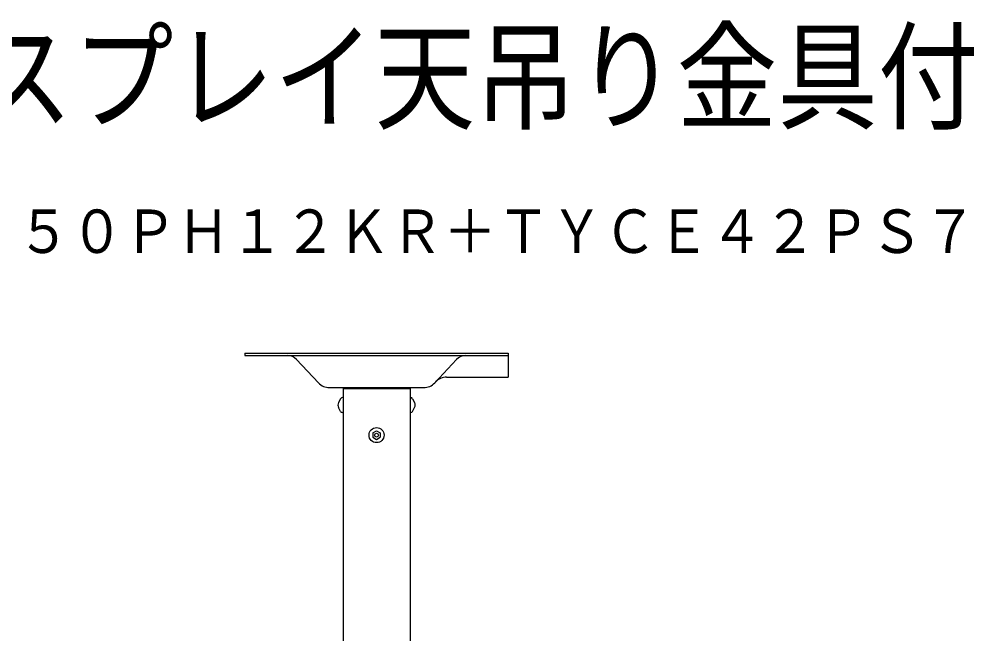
# Model space of a CAD drawing. Units: millimetres, scale not verified. Extents: x -63 to 63, y -57 to 57.
# Drawn here: x 20.12 to 62.44, y 30.15 to 57.39 of the extents above; entities that cross this region are included whole.
import ezdxf
from ezdxf.enums import TextEntityAlignment as Align

# ---------------------------------------------------------------- set-up
doc = ezdxf.new("R2010")
doc.units = ezdxf.units.MM
doc.header["$LTSCALE"] = 0.190236
for name, color, linetype in [('0-0_MOJI1', 2, 'Continuous'), ('0-1_TOUROKU', 1, 'Continuous'), ('0-3_GAIKEI', 1, 'Continuous')]:
    doc.layers.add(name, color=color, linetype=linetype)
doc.styles.add('ＭＳ ゴシック', font='')
doc.styles.get('ＭＳ ゴシック').set_extended_font_data('MS Gothic')

msp = doc.modelspace()

# ---------------------------------------------------------------- linework, layer by layer
at = {"layer": '0-3_GAIKEI', "color": 7}
for p, q in [((30.1316, 42.5953), (39.9008, 42.5953)), ((30.1316, 42.5953), (30.1316, 42.4886)), ((30.1316, 42.4886), (41.7993, 42.4886)), ((39.9219, 42.5953), (41.7993, 42.5953)), ((41.7993, 42.5953), (41.7993, 41.5285)), ((33.388, 41.2733), (32.4182, 42.311)), ((38.543, 41.2733), (39.5127, 42.311)), ((39.071, 41.5285), (41.7993, 41.5285)), ((33.8751, 41.0618), (38.0559, 41.0618)), ((34.582, 41.0618), (34.582, 41.0252)), ((37.3489, 41.0618), (37.3489, 41.0252)), ((34.4803, 41.0252), (37.4506, 41.0252)), ((34.4803, 41.0252), (34.4803, 21.4068)), ((37.4506, 41.0252), (37.4506, 21.4068))]:
    msp.add_line(p, q, dxfattribs=at)
at = {"layer": '0-3_GAIKEI'}
for p, q in [((34.3721, 40.5731), (34.2787, 40.4019)), ((34.4803, 40.6252), (34.4599, 40.6252)), ((37.4506, 40.6252), (37.471, 40.6252)), ((37.5588, 40.5731), (37.6522, 40.4019)), ((34.3721, 40.0105), (34.2787, 40.1817)), ((34.4803, 39.9585), (34.4599, 39.9585)), ((37.4506, 39.9585), (37.471, 39.9585)), ((37.5588, 40.0105), (37.6522, 40.1817)), ((35.7988, 39.0546), (35.7988, 38.8621)), ((36.1321, 39.0546), (36.1321, 38.8621)), ((35.7988, 38.8621), (35.9655, 38.7659)), ((35.9655, 38.7659), (36.1321, 38.8621))]:
    msp.add_line(p, q, dxfattribs=at)
msp.add_lwpolyline([(35.7988, 39.0546), (35.9655, 39.1508), (36.1321, 39.0546)], dxfattribs=at)
for radius in [0.3334, 0.0833]:
    msp.add_circle((35.9655, 38.9584), radius, dxfattribs=at)
at = {"layer": '0-3_GAIKEI', "color": 7}
for centre, radius, start, end in [((32.009, 41.9286), 0.5601, 43.0632, 90), ((39.9219, 41.9286), 0.5601, 90, 136.9368), ((39.071, 40.8618), 0.6667, 90, 136.9368), ((33.8751, 41.7286), 0.6667, 223.0632, 270), ((38.0559, 41.7286), 0.6667, 270, 316.9368)]:
    msp.add_arc(centre, radius, start, end, dxfattribs=at)
at = {"layer": '0-3_GAIKEI'}
for centre, radius, start, end in [((34.4803, 40.2918), 0.2297, 151.37136, 208.62864), ((34.4599, 40.5252), 0.1, 90, 151.37136), ((37.471, 40.5252), 0.1, 28.62864, 90), ((37.4506, 40.2918), 0.2297, 331.37136, 28.62864), ((34.4599, 40.0585), 0.1, 208.62864, 270), ((37.471, 40.0585), 0.1, 270, 331.37136)]:
    msp.add_arc(centre, radius, start, end, dxfattribs=at)

# ---------------------------------------------------------------- texts
at = {"layer": '0-0_MOJI1', "style": 'ＭＳ ゴシック', "width": 0.85}
msp.add_text('ハイビジョンプラズマディスプレイ天吊り金具付', height=3.848, dxfattribs=at).set_placement((-35.5001, 51.7599), align=Align.BOTTOM_LEFT)
at = {"layer": '0-1_TOUROKU', "style": 'ＭＳ ゴシック', "width": 0.9}
msp.add_text('ＴＨ５０ＰＨ１２ＫＲ＋ＴＹＣＥ４２ＰＳ７', height=1.925, dxfattribs=at).set_placement((15.3, 46.4496), align=Align.BOTTOM_LEFT)

doc.saveas('drawing.dxf')
